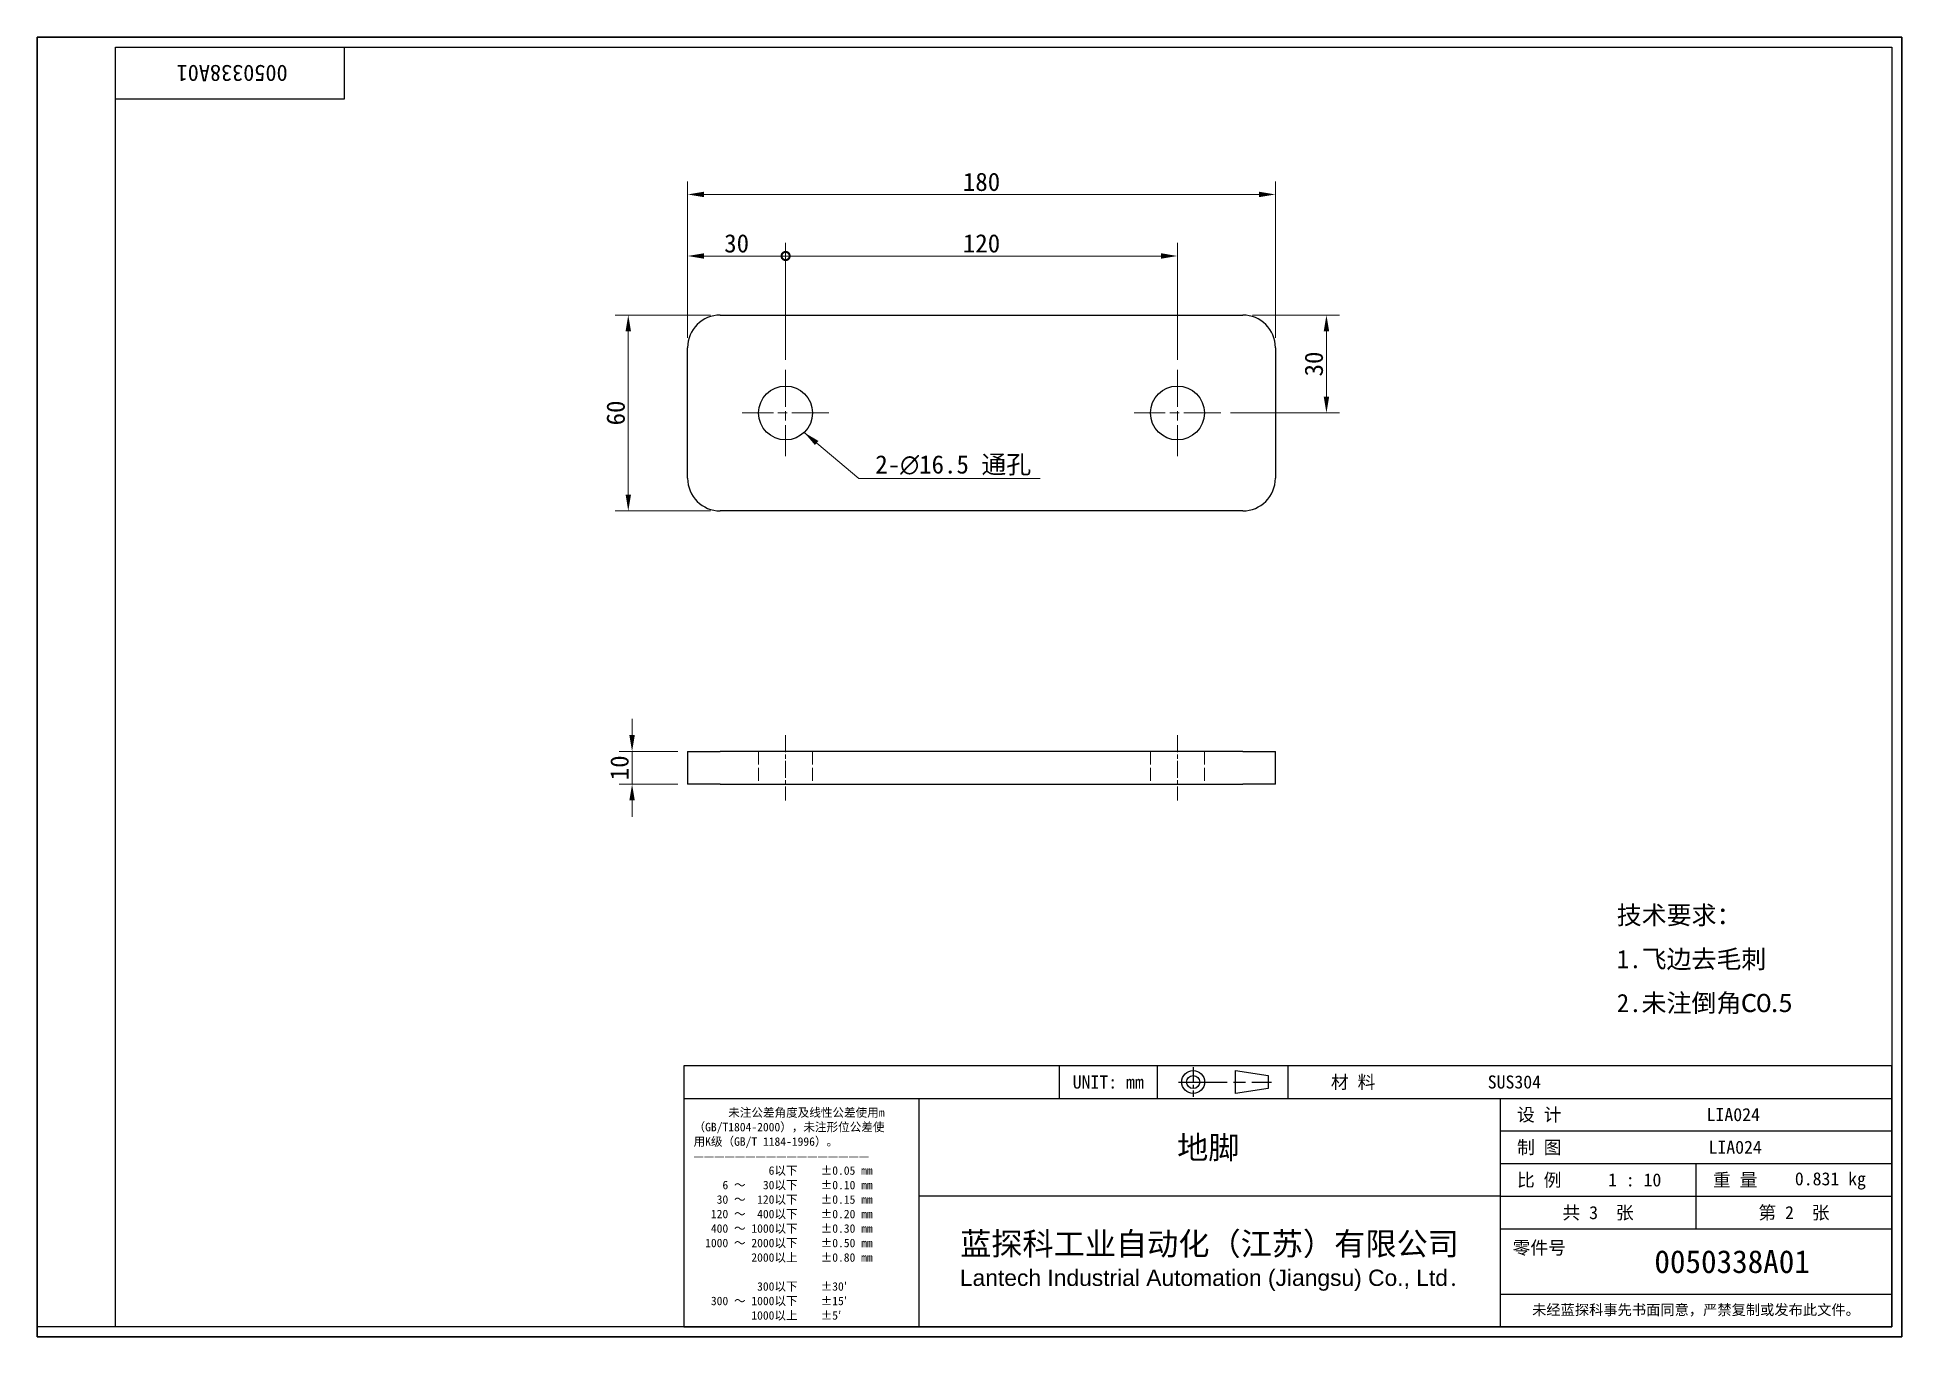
# Model space of a CAD drawing. Header units: millimetres. Extents: x 12 to 583, y 11 to 409.
import ezdxf
from ezdxf.enums import TextEntityAlignment as Align

# ---------------------------------------------------------------- set-up
doc = ezdxf.new("R2010")
doc.units = ezdxf.units.MM
doc.header["$LTSCALE"] = 2
doc.linetypes.add('CHAIN', pattern=[0.3543, 0.2362, -0.0295, 0.0591, -0.0295])
doc.linetypes.add('DASHED', pattern=[0.2067, 0.1654, -0.0413])
for name, color, linetype, lineweight in [('1', 7, 'Continuous', 18), ('可见 (ISO)', 7, 'Continuous', 25), ('图框 (ISO)', 7, 'Continuous', 35), ('标题 (ISO)', 7, 'Continuous', 25)]:
    doc.layers.add(name, color=color, linetype=linetype, lineweight=lineweight)
for name, color, linetype, lineweight, true_color in [('中心标记 (ISO)', 1, 'CHAIN', 18, 0xff0000), ('中心线 (ISO)', 1, 'CHAIN', 18, 0xff0000), ('尺寸 (ISO)', 7, 'Continuous', 18, 0x008000), ('符号 (ISO)', 7, 'Continuous', 18, 0x008000), ('隐藏 (ISO)', 5, 'DASHED', 18, 0x0000ff)]:
    doc.layers.add(name, color=color, linetype=linetype, lineweight=lineweight, true_color=true_color)
doc.styles.add('文本样式164', font='SimSun.ttf')
doc.styles.add('文本样式165', font='SimSun.ttf')
doc.styles.add('文本样式74', font='SimSun.ttf')
doc.styles.add('最新国标', font='simfang.ttf')
doc.styles.add('注释文本 (ISO)', font='simfang.ttf')
doc.dimstyles.new('默认 (GB)', dxfattribs={"dimscale": 2, "dimtxt": 2.8, "dimasz": 2.5, "dimexe": 2, "dimexo": 1.5, "dimgap": 0.5, "dimtad": 1, "dimtoh": 1, "dimdsep": 46, "dimtxsty": '最新国标', "dimcen": 0.09, "dimdle": 10, "dimclrd": 256, "dimclre": 256, "dimclrt": 256, "dimaunit": 1, "dimadec": 3, "dimazin": 2, "dimtfac": 0.535714, "dimtdec": 3, "dimtmove": 0, "dimatfit": 3, "dimfxl": 0, "dimtolj": 1, "dimlwd": -1, "dimlwe": -1, "dimarcsym": 0})
doc.dimstyles.new('默认 (GB)$7', dxfattribs={"dimscale": 2, "dimtxt": 2.8, "dimasz": 2.5, "dimexe": 2, "dimexo": 1.5, "dimgap": 0.5, "dimtad": 1, "dimtoh": 1, "dimdsep": 46, "dimtxsty": '最新国标', "dimcen": 0.09, "dimdle": 10, "dimclrd": 256, "dimclre": 256, "dimclrt": 256, "dimaunit": 1, "dimadec": 3, "dimazin": 2, "dimtfac": 0.535714, "dimtdec": 3, "dimtmove": 0, "dimatfit": 3, "dimfxl": 0, "dimtolj": 1, "dimlwd": -1, "dimlwe": -1, "dimarcsym": 0})

# ---------------------------------------------------------------- blocks, each defined once
blk = doc.blocks.new('图框 最新国标')
at = {"layer": '图框 (ISO)'}
for p, q in [((6, 7), (6, 204.5)), ((6, 204.5), (291.5, 204.5)), ((291.5, 204.5), (291.5, 5.5)), ((6, 7), (6, 5.5)), ((6, 7), (6, 5.5)), ((291.5, 5.5), (6, 5.5))]:
    blk.add_line(p, q, dxfattribs=at)
at = {"layer": '图框 (ISO)', "color": 7, "linetype": 'Continuous', "lineweight": 25}
for p, q in [((18, 203), (290, 203)), ((18, 7), (18, 203)), ((18, 203), (290, 203)), ((53, 203), (53, 195)), ((290, 203), (290, 7)), ((290, 203), (290, 7)), ((53, 195), (18, 195)), ((290, 7), (6, 7)), ((290, 7), (18, 7))]:
    blk.add_line(p, q, dxfattribs=at)
at = {"layer": '图框 (ISO)', "style": '文本样式74'}
blk.add_attdef('零件代号_001', (44.34, 200.25), '', height=2.5, rotation=180, dxfattribs=at)
blk = doc.blocks.new('标题栏 最新国标')
at = {"layer": '标题 (ISO)'}
for p, q in [((381.98, -183.84), (196.98, -183.84)), ((196.98, -183.84), (196.98, -223.84)), ((254.48, -183.84), (254.48, -188.84)), ((269.48, -183.84), (269.48, -188.84)), ((281.48, -188.09), (281.48, -184.59)), ((281.48, -184.59), (286.48, -185.34)), ((286.48, -185.34), (286.48, -187.34)), ((289.48, -183.84), (289.48, -188.84)), ((381.98, -223.84), (381.98, -183.84)), ((383.48, -183.84), (383.48, -225.34)), ((286.48, -187.34), (281.48, -188.09)), ((196.98, -188.84), (381.98, -188.84)), ((232.98, -188.84), (232.98, -223.84)), ((321.98, -188.84), (321.98, -223.84)), ((321.98, -193.84), (381.98, -193.84)), ((321.98, -198.84), (381.98, -198.84)), ((351.98, -198.84), (351.98, -208.84)), ((321.98, -203.84), (232.98, -203.84)), ((321.98, -203.84), (381.98, -203.84)), ((321.98, -208.84), (381.98, -208.84)), ((321.98, -218.84), (381.98, -218.84)), ((196.98, -223.84), (381.98, -223.84)), ((383.48, -225.34), (196.98, -225.34))]:
    blk.add_line(p, q, dxfattribs=at)
at = {"layer": '标题 (ISO)', "linetype": 'CHAIN', "ltscale": 5.000333}
blk.add_line((274.98, -184.09), (274.98, -188.59), dxfattribs=at)
at = {"layer": '标题 (ISO)', "linetype": 'CHAIN', "ltscale": 15.834605}
blk.add_line((272.73, -186.34), (286.98, -186.34), dxfattribs=at)
at = {"layer": '标题 (ISO)'}
for radius in [1.75, 1]:
    blk.add_circle((274.98, -186.34), radius, dxfattribs=at)
at = {"layer": '1', "style": '文本样式164'}
for s, p in [('UNIT: mm', (261.98, -186.34)), ('材 料', (299.48, -186.34)), ('设 计', (327.98, -191.34)), ('制 图', (327.98, -196.34)), ('比 例', (327.98, -201.34)), ('重 量', (357.98, -201.34)), ('共 3  张', (336.98, -206.34)), ('第 2  张', (366.98, -206.34))]:
    blk.add_text(s, height=2, dxfattribs=at).set_placement(p, align=Align.MIDDLE_CENTER)
at = {"layer": '标题 (ISO)', "style": '注释文本 (ISO)'}
for s, insert, char_height, attachment_point, line_spacing_factor in [('\\fSimSun|b0|i0;{\\H1.3000;      未注公差角度及线性公差使用m\\P}\\fSimSun|b0|i0;{\\H1.3000;（GB/T1804-2000），未注形位公差使\\P}\\fSimSun|b0|i0;{\\H1.3000;用K级（GB/T 1184-1996）。\\P}\\fSimSun|b0|i0;{\\H1.3000;—————————————————\\P}\\fSimSun|b0|i0;{\\H1.3000;             6以下    ±0.05 mm\\P}\\fSimSun|b0|i0;{\\H1.3000;     6 ～   30以下    ±0.10 mm\\P}\\fSimSun|b0|i0;{\\H1.3000;    30 ～  120以下    ±0.15 mm\\P}\\fSimSun|b0|i0;{\\H1.3000;   120 ～  400以下    ±0.20 mm\\P}\\fSimSun|b0|i0;{\\H1.3000;   400 ～ 1000以下    ±0.30 mm\\P}\\fSimSun|b0|i0;{\\H1.3000;  1000 ～ 2000以下    ±0.50 mm\\P}\\fSimSun|b0|i0;{\\H1.3000;          2000以上    ±0.80 mm\\P}\\fSimSun|b0|i0;{\\H1.3000;\\P}\\fSimSun|b0|i0;{\\H1.3000;           300以下    ±30′\\P}\\fSimSun|b0|i0;{\\H1.3000;   300 ～ 1000以下    ±15′\\P}\\fSimSun|b0|i0;{\\H1.3000;          1000以上    ±5′}', (198.48, -206.63), 1.3, 4, 1.023913), ('{\\fMicrosoft YaHei|b0|i0|c134|p34;\\H1.75x;蓝探科工业自动化（江苏）有限公司\\P\\fArial|b0|i0|c0|p34;\\H0.71429x;Lantech Industrial Automation (Jiangsu) Co., Ltd\\fFangSong|b0|i0|c134|p49;.\\H1.15195x; }', (277.48, -213.84), 2, 5, 0.978695)]:
    blk.add_mtext(s, dxfattribs=dict(at, insert=insert, char_height=char_height, attachment_point=attachment_point, line_spacing_factor=line_spacing_factor))
at = {"layer": '标题 (ISO)', "attachment_point": 5, "style": '注释文本 (ISO)'}
for s, insert, char_height in [('\\fFangSong|b0|i0;LIA024', (357.98, -196.34), 2), ('\\fFangSong|b0|i0;零件号', (327.98, -211.84), 2), ('\\fSimSun|b0|i0;{\\H1.6000;未经蓝探科事先书面同意，严禁复制或发布此文件。}', (351.98, -221.34), 1.6)]:
    blk.add_mtext(s, dxfattribs=dict(at, insert=insert, char_height=char_height))
at = {"layer": '标题 (ISO)'}
for tag, p, height, style in [('材料_001', (320.09, -187.33), 2, '注释文本 (ISO)'), ('设计人_001', (353.61, -192.33), 2, '注释文本 (ISO)'), ('库存编号_001', (272.53, -198.12), 3.5, '文本样式165'), ('视图比例_001', (338.51, -202.33), 2, '注释文本 (ISO)'), ('质量\\P3;_001', (367.12, -202.16), 2, '注释文本 (ISO)'), ('零件代号_001', (345.61, -215.59), 3.5, '文本样式165')]:
    blk.add_attdef(tag, p, '', height=height, dxfattribs=dict(at, style=style))
blk = doc.blocks.new('*D5')
at = {"layer": 'Defpoints', "color": 0, "transparency": 16777216}
for p in [(391.18, 360.86), (211.18, 313.93), (391.18, 313.93)]:
    blk.add_point(p, dxfattribs=at)
at = {"layer": '尺寸 (ISO)', "color": 116, "true_color": 0x00803f, "transparency": 16777216}
for p, q in [((211.18, 316.93), (211.18, 364.86)), ((216.18, 360.86), (386.18, 360.86)), ((391.18, 316.93), (391.18, 364.86))]:
    blk.add_line(p, q, dxfattribs=at)
for points in [[(216.18, 361.69), (216.18, 360.03), (211.18, 360.86)], [(386.18, 361.69), (386.18, 360.03), (391.18, 360.86)]]:
    blk.add_solid(points, dxfattribs=at)
at = {"layer": '尺寸 (ISO)', "transparency": 16777216, "insert": (301.18, 364.69), "char_height": 5.6, "attachment_point": 5, "style": '最新国标'}
blk.add_mtext('\\A1;180', dxfattribs=at)
blk = doc.blocks.new('*D6')
at = {"layer": 'Defpoints', "color": 0, "transparency": 16777216}
for p in [(221.18, 323.93), (193, 263.93), (221.18, 263.93)]:
    blk.add_point(p, dxfattribs=at)
at = {"layer": '尺寸 (ISO)', "color": 116, "true_color": 0x00803f, "transparency": 16777216}
for p, q in [((218.18, 323.93), (189, 323.93)), ((193, 318.93), (193, 268.93)), ((218.18, 263.93), (189, 263.93))]:
    blk.add_line(p, q, dxfattribs=at)
for points in [[(192.17, 318.93), (193.83, 318.93), (193, 323.93)], [(192.17, 268.93), (193.83, 268.93), (193, 263.93)]]:
    blk.add_solid(points, dxfattribs=at)
at = {"layer": '尺寸 (ISO)', "transparency": 16777216, "insert": (189.17, 293.93), "char_height": 5.6, "attachment_point": 5, "rotation": 90, "style": '最新国标'}
blk.add_mtext('\\A1;60', dxfattribs=at)
blk = doc.blocks.new('*D7')
at = {"layer": 'Defpoints', "color": 0, "transparency": 16777216}
for p in [(381.18, 323.93), (374.43, 293.93), (406.81, 293.93)]:
    blk.add_point(p, dxfattribs=at)
at = {"layer": '尺寸 (ISO)', "color": 116, "true_color": 0x00803f, "transparency": 16777216}
for p, q in [((384.18, 323.93), (410.81, 323.93)), ((406.81, 318.93), (406.81, 298.93)), ((377.43, 293.93), (410.81, 293.93))]:
    blk.add_line(p, q, dxfattribs=at)
for points in [[(405.98, 318.93), (407.65, 318.93), (406.81, 323.93)], [(405.98, 298.93), (407.65, 298.93), (406.81, 293.93)]]:
    blk.add_solid(points, dxfattribs=at)
at = {"layer": '尺寸 (ISO)', "transparency": 16777216, "insert": (402.98, 308.93), "char_height": 5.6, "attachment_point": 5, "rotation": 90, "style": '最新国标'}
blk.add_mtext('\\A1;30', dxfattribs=at)
blk = doc.blocks.new('*D8')
at = {"layer": 'Defpoints', "color": 0, "transparency": 16777216}
for p in [(211.18, 190.25), (194.16, 180.25), (211.18, 180.25)]:
    blk.add_point(p, dxfattribs=at)
at = {"layer": '尺寸 (ISO)', "color": 116, "true_color": 0x00803f, "transparency": 16777216}
for p, q in [((194.16, 195.25), (194.16, 200.25)), ((208.18, 190.25), (190.16, 190.25)), ((194.16, 190.25), (194.16, 180.25)), ((208.18, 180.25), (190.16, 180.25)), ((194.16, 175.25), (194.16, 170.25))]:
    blk.add_line(p, q, dxfattribs=at)
for points in [[(193.33, 195.25), (195, 195.25), (194.16, 190.25)], [(193.33, 175.25), (195, 175.25), (194.16, 180.25)]]:
    blk.add_solid(points, dxfattribs=at)
at = {"layer": '尺寸 (ISO)', "transparency": 16777216, "insert": (190.33, 185.25), "char_height": 5.6, "attachment_point": 5, "rotation": 90, "style": '最新国标'}
blk.add_mtext('\\A1;10', dxfattribs=at)
blk = doc.blocks.new('_DotSmall')
at = {"color": 0, "linetype": 'ByBlock', "const_width": 0.5}
blk.add_lwpolyline([(-0.0625, 0, 1), (0.0625, 0, 1)], format="xyb", close=True, dxfattribs=at)
blk = doc.blocks.new('*D9')
at = {"layer": 'Defpoints', "color": 0, "transparency": 16777216}
for p in [(241.18, 342.01), (211.18, 313.93), (241.18, 307.18)]:
    blk.add_point(p, dxfattribs=at)
at = {"layer": '尺寸 (ISO)', "color": 116, "true_color": 0x00803f, "transparency": 16777216}
for p, q in [((211.18, 316.93), (211.18, 346.01)), ((241.18, 310.18), (241.18, 346.01)), ((216.18, 342.01), (241.18, 342.01))]:
    blk.add_line(p, q, dxfattribs=at)
blk.add_solid([(216.18, 342.85), (216.18, 341.18), (211.18, 342.01)], dxfattribs=at)
at = {"layer": '尺寸 (ISO)', "color": 116, "true_color": 0x00803f, "transparency": 16777216, "xscale": 5, "yscale": 5, "zscale": 5}
blk.add_blockref('_DotSmall', (241.18, 342.01), dxfattribs=at)
at = {"layer": '尺寸 (ISO)', "transparency": 16777216, "insert": (226.18, 345.85), "char_height": 5.6, "attachment_point": 5, "style": '最新国标'}
blk.add_mtext('\\A1;30', dxfattribs=at)
blk = doc.blocks.new('*D11')
at = {"layer": 'Defpoints', "color": 0, "transparency": 16777216}
for p in [(361.18, 342.01), (241.18, 307.18), (361.18, 307.18)]:
    blk.add_point(p, dxfattribs=at)
at = {"layer": '尺寸 (ISO)', "color": 116, "true_color": 0x00803f, "transparency": 16777216}
for p, q in [((241.18, 310.18), (241.18, 346.01)), ((361.18, 310.18), (361.18, 346.01)), ((241.18, 342.01), (356.18, 342.01))]:
    blk.add_line(p, q, dxfattribs=at)
blk.add_solid([(356.18, 342.85), (356.18, 341.18), (361.18, 342.01)], dxfattribs=at)
at = {"layer": '尺寸 (ISO)', "color": 116, "true_color": 0x00803f, "transparency": 16777216, "xscale": 5, "yscale": 5, "zscale": 5, "rotation": 180}
blk.add_blockref('_DotSmall', (241.18, 342.01), dxfattribs=at)
at = {"layer": '尺寸 (ISO)', "transparency": 16777216, "insert": (301.18, 345.85), "char_height": 5.6, "attachment_point": 5, "style": '最新国标'}
blk.add_mtext('\\A1;120', dxfattribs=at)

msp = doc.modelspace()

# ---------------------------------------------------------------- linework, layer by layer
at = {"layer": '中心标记 (ISO)', "ltscale": 23.990969}
for p, q in [((241.176, 307.183), (241.176, 280.683)), ((361.176, 307.183), (361.176, 280.683)), ((254.426, 293.933), (227.926, 293.933)), ((374.426, 293.933), (347.926, 293.933))]:
    msp.add_line(p, q, dxfattribs=at)
at = {"layer": '中心线 (ISO)', "ltscale": 11.111974}
for p, q in [((241.176, 195.254), (241.176, 175.254)), ((361.176, 195.254), (361.176, 175.254))]:
    msp.add_line(p, q, dxfattribs=at)
at = {"layer": '可见 (ISO)'}
for p, q in [((221.176, 323.933), (381.176, 323.933)), ((211.176, 273.933), (211.176, 313.933)), ((391.176, 313.933), (391.176, 273.933)), ((381.176, 263.933), (221.176, 263.933)), ((211.176, 190.254), (221.176, 190.254)), ((211.176, 190.254), (211.176, 180.254)), ((381.176, 190.254), (221.176, 190.254)), ((381.176, 190.254), (391.176, 190.254)), ((391.176, 180.254), (391.176, 190.254)), ((221.176, 180.254), (211.176, 180.254)), ((221.176, 180.254), (381.176, 180.254)), ((391.176, 180.254), (381.176, 180.254))]:
    msp.add_line(p, q, dxfattribs=at)
for centre in [(241.176, 293.933), (361.176, 293.933)]:
    msp.add_circle(centre, 8.25, dxfattribs=at)
for centre, start, end in [((221.176, 313.933), 90, 180), ((381.176, 313.933), 0, 90), ((221.176, 273.933), 180, 270), ((381.176, 273.933), 270, 0)]:
    msp.add_arc(centre, 10, start, end, dxfattribs=at)
at = {"layer": '隐藏 (ISO)', "ltscale": 12.094824}
for p, q in [((232.926, 190.254), (232.926, 180.254)), ((249.426, 190.254), (249.426, 180.254)), ((352.926, 190.254), (352.926, 180.254)), ((369.426, 190.254), (369.426, 180.254))]:
    msp.add_line(p, q, dxfattribs=at)

# ---------------------------------------------------------------- block references
at = {"xscale": 2, "yscale": 2, "zscale": 2}
for name, p, values in [('图框 最新国标', (0, 0), {'零件代号_001': '0050338A01'}), ('标题栏 最新国标', (-183.965, 461.689), {'零件代号_001': '0050338A01', '库存编号_001': '地脚', '质量\\P3;_001': '0.831 kg', '视图比例_001': '1 : 10', '设计人_001': 'LIA024', '材料_001': 'SUS304'})]:
    msp.add_blockref(name, p, dxfattribs=at).add_auto_attribs(values)

# ---------------------------------------------------------------- texts
at = {"layer": '符号 (ISO)', "char_height": 5.6}
for s, insert, width, attachment_point, line_spacing_factor, style in [('2-\\fAIGDT|b0|i0;{\\H5.6000;n}\\fFangSong|b0|i0;{\\H5.6000;16.5 通孔}', (268.647, 274.768), 52.90947, 7, 0.49, '最新国标'), ('\\fFangSong|b0|i0;{\\H5.6000;技术要求：\\P}\\fFangSong|b0|i0;{\\H5.6000;1.飞边去毛刺\\P}\\fFangSong|b0|i0;{\\H5.6000;2.未注倒角}\\fCalibri|b0|i0;{\\H5.6000;C0.5}', (495.724, 126.329), 57.79268, 4, 1.441304, '注释文本 (ISO)')]:
    msp.add_mtext(s, dxfattribs=dict(at, insert=insert, width=width, attachment_point=attachment_point, line_spacing_factor=line_spacing_factor, style=style))

# ---------------------------------------------------------------- dimensions: what is measured, and where the dimension line sits
at = {"layer": '尺寸 (ISO)', "color": 116, "true_color": 0x00803f}
dim = msp.add_linear_dim(base=(391.176, 360.859), p1=(211.176, 313.933), p2=(391.176, 313.933), dimstyle='默认 (GB)', override={"dimgap": 0.5, "dimtoh": 0, "dimdec": 2, "dimtol": 0, "dimlim": 0, "dimtp": 0, "dimtm": 0, "dimtdec": 3, "dimtofl": 0, "dimatfit": 1}, dxfattribs=at)
dim.commit()
dim.dimension.update_dxf_attribs({"geometry": '*D5', "text_midpoint": (301.176, 360.859), "dimtype": 160})
for base, p1, p2, angle, override, picture, middle in [((241.176, 342.014), (211.176, 313.933), (241.176, 307.183), 180, {"dimgap": 0.5, "dimtoh": 0, "dimdec": 2, "dimblk2": 'DotSmall', "dimsah": 1, "dimdle": 0, "dimtol": 0, "dimlim": 0, "dimtp": 0, "dimtm": 0, "dimtdec": 3, "dimtofl": 0, "dimatfit": 1}, '*D9', (226.176, 342.014)), ((361.176, 342.014), (241.176, 307.183), (361.176, 307.183), 180, {"dimgap": 0.5, "dimtoh": 0, "dimdec": 2, "dimblk1": 'DotSmall', "dimsah": 1, "dimdle": 0, "dimtol": 0, "dimlim": 0, "dimtp": 0, "dimtm": 0, "dimtdec": 3, "dimtofl": 0, "dimatfit": 1}, '*D11', (301.176, 342.014)), ((193.001, 263.933), (221.176, 323.933), (221.176, 263.933), 270, {"dimgap": 0.5, "dimtoh": 0, "dimdec": 2, "dimtol": 0, "dimlim": 0, "dimtp": 0, "dimtm": 0, "dimtdec": 3, "dimtofl": 0, "dimatfit": 1}, '*D6', (193.001, 293.933)), ((406.812, 293.933), (381.176, 323.933), (374.426, 293.933), 270, {"dimgap": 0.5, "dimtoh": 0, "dimdec": 2, "dimtol": 0, "dimlim": 0, "dimtp": 0, "dimtm": 0, "dimtdec": 3, "dimtofl": 0, "dimatfit": 1}, '*D7', (406.812, 308.933)), ((194.165, 180.254), (211.176, 190.254), (211.176, 180.254), 90, {"dimgap": 0.5, "dimtoh": 0, "dimdec": 2, "dimtol": 0, "dimlim": 0, "dimtp": 0, "dimtm": 0, "dimtdec": 3, "dimtofl": 1, "dimatfit": 1}, '*D8', (194.165, 185.254))]:
    dim = msp.add_linear_dim(base=base, p1=p1, p2=p2, angle=angle, dimstyle='默认 (GB)', override=override, dxfattribs=at)
    dim.commit()
    dim.dimension.update_dxf_attribs({"geometry": picture, "text_midpoint": middle, "dimtype": 160})

# ---------------------------------------------------------------- leaders
at = {"layer": '符号 (ISO)', "annotation_type": 0, "has_hookline": 1, "hookline_direction": 0, "text_width": 50.514}
msp.add_leader([(246.864, 287.957), (263.647, 273.835), (268.647, 273.835)], dimstyle='默认 (GB)$7', override={"dimgap": 0, "dimtad": 1}, dxfattribs=at)

doc.saveas('drawing.dxf')
